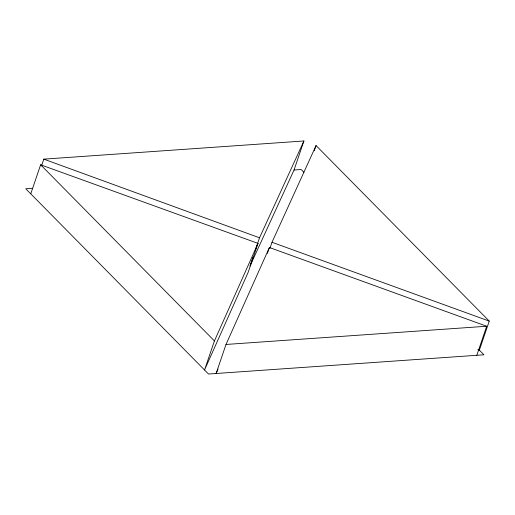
<?xml version="1.0" encoding="UTF-8"?>
<svg xmlns="http://www.w3.org/2000/svg" width="515" height="515" viewBox="0 0 515 515"><rect width="100%" height="100%" fill="white"/><g stroke="black" fill="none" stroke-linecap="round" stroke-linejoin="round"><path stroke-width="0.77" d="M30.758 193.827L40.64 164.787L258.015 243.376L248.127 272.416L204.539 369.982L214.42 340.943L258.015 243.376M41.522 165.843L43.801 159.141L303.921 140.975L294.039 170.014L249.968 266.107M250.142 265.347L252.929 257.152M255.208 250.451L259.521 237.795L303.921 140.975M476.813 355.286L486.694 326.246L269.397 247.503L226.008 344.458L216.12 373.497L218.077 369.12M267.369 253.457L269.397 247.503M269.963 248.23L271.991 242.275L316.055 145.552L489.25 321.115L479.362 350.155L483.933 354.79L208.524 374.025L25.75 188.754L32.432 188.284M314.279 150.76L316.055 145.552M294.039 170.014L301.159 169.512L303.94 172.332M226.008 344.458L486.694 326.246M271.991 242.275L489.25 321.115M477.856 349.608L479.362 350.155M43.801 159.141L259.521 237.795M40.64 164.787L214.42 340.943"/></g></svg>
